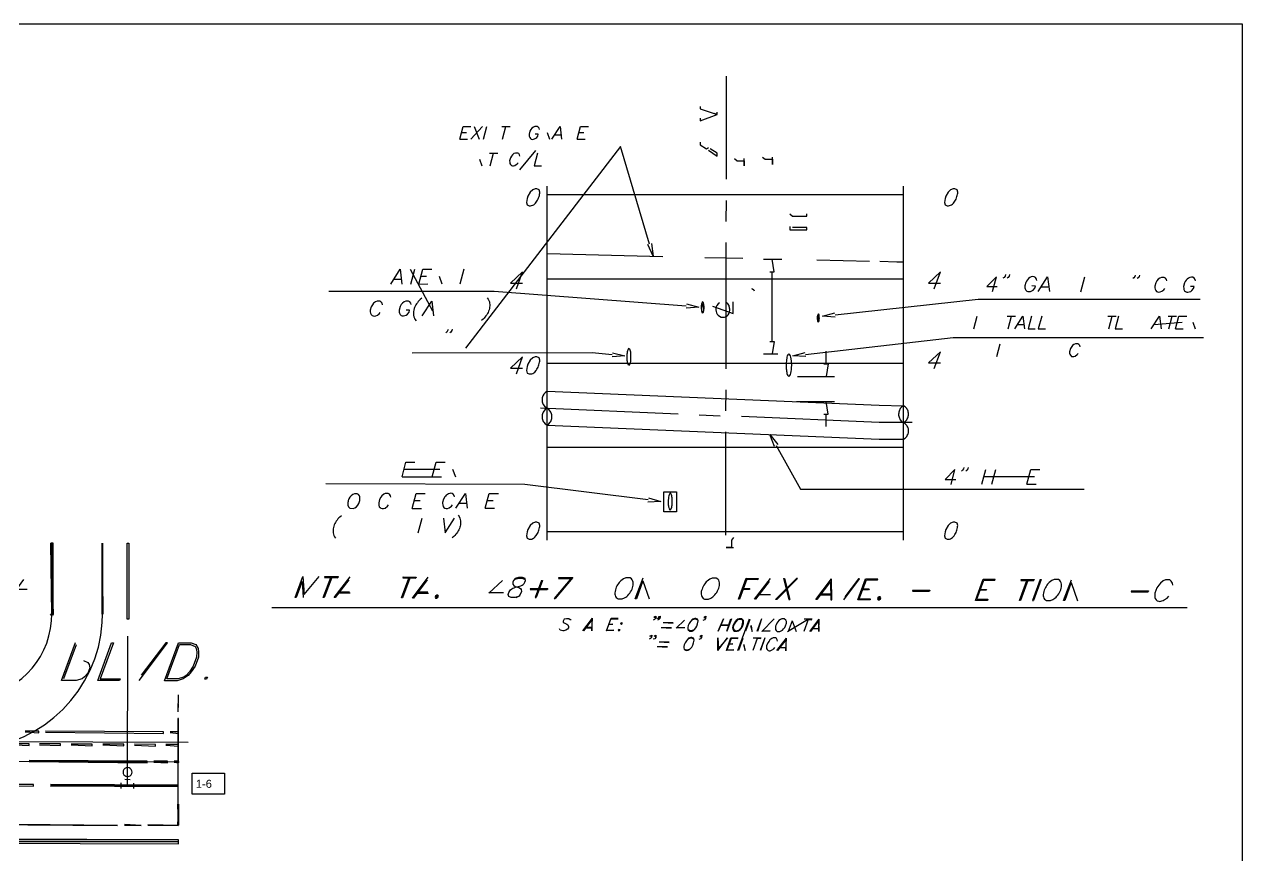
# Model space of a CAD drawing. Header units: feet. Extents: x 13 to 426, y 12 to 285.
# Drawn here: x 281.6 to 426.2, y 186.2 to 284.9 of the extents above; entities that cross this region are included whole.
import ezdxf

# ---------------------------------------------------------------- set-up
doc = ezdxf.new("R2010")
doc.units = ezdxf.units.FT
for name, color, linetype in [('AGUA', 1, 'CONTINUOUS'), ('AGUA_HIERRO', 5, 'CONTINUOUS'), ('EJE_VIA', 7, 'CONTINUOUS'), ('TEXTO', 7, 'CONTINUOUS')]:
    doc.layers.add(name, color=color, linetype=linetype)
doc.styles.add('CAD_TEXT', font='Arial')

msp = doc.modelspace()

# ---------------------------------------------------------------- linework, layer by layer
at = {"layer": 'AGUA'}
for p, q in [((51.04, 200.28), (301.08, 199.7)), ((51.15, 197.95), (300.03, 197.37))]:
    msp.add_line(p, q, dxfattribs=at)
at = {"layer": 'AGUA_HIERRO'}
for points in [[(136.58, 188.42), (136.58, 188.17), (299.95, 187.6), (299.95, 188.1), (136.58, 188.67), (136.58, 188.42)], [(136.58, 188.17), (299.95, 187.85), (299.95, 188.1)], [(299.95, 187.6), (299.95, 187.85), (136.58, 188.17)]]:
    msp.add_lwpolyline(points, dxfattribs=at)
at = {"layer": 'EJE_VIA'}
for p, q in [((426.22, 12.08), (426.22, 284.92)), ((364.95, 266.52), (364.97, 278.77)), ((333.53, 272.08), (334.1, 272.08)), ((334.62, 271.28), (336.02, 272.78)), ((335.02, 272.78), (335.62, 271.28)), ((336.12, 271.28), (336.52, 272.78)), ((338.3, 272.78), (339.3, 272.78)), ((338.4, 271.28), (338.8, 272.78)), ((343.68, 272.08), (343.97, 271.28)), ((347.47, 272.08), (348.03, 272.08)), ((333.32, 271.28), (334.25, 271.28)), ((344.6, 271.78), (345.32, 271.78)), ((347.25, 271.28), (348.18, 271.28)), ((335.65, 268.92), (335.93, 268.13)), ((336.83, 269.63), (337.83, 269.63)), ((336.93, 268.13), (337.33, 269.63)), ((340.45, 267.63), (342.35, 269.92)), ((343.67, 223.68), (343.67, 265.7)), ((343.67, 264.7), (385.98, 264.7)), ((385.98, 223.68), (385.98, 265.7)), ((364.93, 261.52), (364.95, 264.02)), ((364.92, 244.02), (364.93, 259.02)), ((343.67, 257.7), (357.4, 257.37)), ((369.37, 257.02), (371.55, 257.02)), ((375.67, 256.95), (381.92, 256.8)), ((325.52, 254.67), (326.35, 254.67)), ((327.42, 255.83), (330.1, 250.9)), ((327.53, 254.08), (328, 255.83)), ((328.7, 255.02), (329.37, 255.02)), ((330.87, 255.02), (331.2, 254.1)), ((333.37, 254.1), (333.83, 255.87)), ((340.03, 253.52), (340.77, 255.52)), ((343.67, 254.7), (385.98, 254.7)), ((370.37, 247.28), (370.37, 255.52)), ((389.63, 253.52), (390.37, 255.52)), ((396.53, 253.2), (397, 254.95)), ((407.03, 253.17), (407.5, 254.92)), ((328.45, 254.08), (329.53, 254.1)), ((402.35, 253.77), (403.18, 253.77)), ((394.32, 248.77), (394.72, 250.27)), ((398.28, 250.27), (399.28, 250.27)), ((398.38, 248.77), (398.78, 250.27)), ((410.22, 250.27), (411.22, 250.27)), ((410.32, 248.77), (410.72, 250.27)), ((417.37, 250.27), (418.37, 250.27)), ((417.47, 248.77), (417.87, 250.27)), ((399.52, 249.27), (400.23, 249.27)), ((415.73, 249.27), (419.03, 249.55)), ((418.25, 248.77), (419.17, 248.77)), ((420.32, 249.55), (420.6, 248.77)), ((369.37, 245.78), (371.05, 245.78)), ((376.78, 244.62), (376.78, 246.12)), ((389.63, 244.05), (390.37, 246.05)), ((397.03, 245.48), (397.43, 246.98)), ((340.03, 243.43), (340.77, 245.43)), ((343.67, 244.7), (385.98, 244.7)), ((373.4, 243.12), (377.78, 243.12)), ((364.9, 239.02), (364.92, 241.52)), ((373.28, 240.15), (377.78, 240.15)), ((342.9, 239.37), (359.23, 238.67)), ((361.73, 238.57), (364.23, 238.45)), ((376.78, 237.15), (376.78, 238.65)), ((364.88, 224.25), (364.9, 236.52)), ((343.67, 234.7), (385.98, 234.7)), ((326.7, 232.1), (330.95, 232.12)), ((332.45, 232.12), (332.8, 231.2)), ((391.62, 230.3), (392.08, 232.05)), ((395.28, 230.32), (395.75, 232.07)), ((396.45, 230.32), (396.92, 232.07)), ((326.47, 231.18), (331.13, 231.2)), ((395.53, 231.23), (401.53, 231.25)), ((400.62, 230.33), (401.7, 230.33)), ((327.68, 227.45), (328.77, 227.45)), ((327.93, 228.37), (328.6, 228.37)), ((333.25, 228.05), (334.08, 228.07)), ((336.35, 227.48), (337.43, 227.48)), ((336.6, 228.4), (337.27, 228.4)), ((328.4, 224.53), (328.87, 226.28)), ((343.67, 224.7), (385.98, 224.7)), ((284.78, 223.33), (285.07, 214.9)), ((284.78, 223.33), (284.92, 214.9)), ((290.88, 223.32), (290.97, 214.9)), ((290.88, 223.32), (290.92, 214.9)), ((313.78, 216.87), (314.7, 219.37)), ((314.6, 218.77), (314.73, 216.87)), ((317.12, 216.85), (318, 219.23)), ((318.43, 216.85), (320.3, 219.33)), ((326.4, 216.82), (327.28, 219.18)), ((327.72, 216.8), (329.58, 219.3)), ((336.75, 217.37), (338.38, 218.9)), ((354.13, 216.7), (355.07, 219.2)), ((355.05, 218.83), (355.8, 216.7)), ((366.4, 216.65), (367.32, 219.15)), ((367.32, 219.15), (368.75, 219.13)), ((368.3, 216.65), (370.18, 219.13)), ((375.57, 216.62), (377.43, 219.1)), ((378.9, 216.6), (380.77, 219.1)), ((380.57, 216.6), (381.48, 219.08)), ((380.73, 216.72), (381.57, 218.97)), ((381.48, 219.08), (382.92, 219.08)), ((394.5, 216.53), (395.42, 219.03)), ((394.67, 216.65), (395.5, 218.92)), ((395.42, 219.03), (396.85, 219.03)), ((399.73, 216.52), (400.62, 218.9)), ((404.97, 216.5), (405.9, 218.98)), ((405.88, 218.63), (406.63, 216.48)), ((318.88, 217.43), (320.32, 217.43)), ((319.05, 217.55), (320.23, 217.55)), ((328.17, 217.4), (329.6, 217.4)), ((328.33, 217.52), (329.52, 217.52)), ((340.02, 216.88), (340.47, 217.12)), ((368.77, 217.23), (370.2, 217.23)), ((376.03, 217.2), (377.45, 217.2)), ((376.18, 217.33), (377.38, 217.32)), ((311.02, 215.68), (419.62, 215.68)), ((347.93, 212.92), (349.05, 214.42)), ((350.72, 212.92), (351.27, 214.4)), ((351.27, 214.4), (352.13, 214.4)), ((356.52, 214.45), (357.05, 214.38)), ((359, 213.23), (359.98, 214.17)), ((366.3, 210.58), (367.7, 214.35)), ((369.15, 212.83), (370.63, 214.33)), ((372.22, 212.82), (374.6, 214.25)), ((372.77, 214.1), (373.22, 212.82)), ((374.87, 212.82), (375.98, 214.3)), ((348.2, 213.28), (349.07, 213.27)), ((348.3, 213.35), (349.02, 213.35)), ((364.33, 213.57), (365.2, 213.57)), ((364.37, 213.63), (365.22, 213.63)), ((375.13, 213.17), (376, 213.17)), ((286.07, 207.02), (287.72, 211.52)), ((286.35, 207.23), (287.85, 211.3)), ((293.9, 194.52), (293.92, 212.28)), ((295.28, 207), (298.63, 211.48)), ((298.28, 206.98), (299.93, 211.48)), ((298.57, 207.2), (300.07, 211.27)), ((363.95, 210.58), (365.07, 212.08)), ((364.95, 210.58), (365.5, 212.08)), ((365.05, 210.65), (365.55, 212.02)), ((365.5, 212.08), (366.35, 212.08)), ((370.95, 210.57), (372.07, 212.05)), ((371.22, 210.92), (372.08, 210.92)), ((293.57, 195.28), (294.22, 195.27)), ((293.13, 194.2), (293.13, 194.85)), ((293.13, 194.52), (294.65, 194.52)), ((294.65, 194.2), (294.65, 194.83))]:
    msp.add_line(p, q, dxfattribs=at)
for points in [[(426.22, 284.92), (12.6, 284.92), (12.6, 12.08)], [(361.85, 275.18), (361.85, 274.9), (363.52, 274.33), (363.85, 274.2), (363.85, 274.48)], [(361.85, 273.77), (361.85, 273.48), (363.85, 274.2), (363.52, 274.33)], [(333.32, 271.28), (333.73, 272.78), (334.65, 272.78)], [(342.77, 272.43), (342.73, 272.58), (342.63, 272.72), (342.52, 272.78), (342.23, 272.78), (342.07, 272.72), (341.88, 272.58), (341.77, 272.43), (341.65, 272.22), (341.55, 271.87), (341.57, 271.65), (341.62, 271.48), (341.7, 271.36), (341.8, 271.29), (341.92, 271.26), (342.06, 271.27), (342.19, 271.32), (342.33, 271.4), (342.45, 271.5), (342.57, 271.65), (342.62, 271.87), (342.27, 271.87)], [(344.25, 271.28), (345.23, 272.78), (345.4, 271.28)], [(347.25, 271.28), (347.65, 272.78), (348.58, 272.78)], [(355.85, 258.83), (352.38, 270.42), (334, 246.48)], [(361.85, 270.93), (361.85, 270.62), (362.58, 270.13), (362.82, 270.28)], [(340.45, 269.28), (340.42, 269.42), (340.32, 269.57), (340.2, 269.63), (339.92, 269.63), (339.75, 269.57), (339.57, 269.42), (339.45, 269.28), (339.33, 269.07), (339.23, 268.7), (339.24, 268.54), (339.27, 268.39), (339.33, 268.27), (339.46, 268.15), (339.57, 268.11), (339.71, 268.12), (339.87, 268.16), (340.13, 268.35), (340.25, 268.48)], [(342.55, 269.63), (342.15, 268.13), (343.02, 268.13)], [(362.83, 269.97), (363.85, 269.28), (363.85, 269.62), (363.03, 270.12)], [(365.9, 268.97), (366.22, 268.72), (367.08, 268.72), (367.08, 268.1), (367.08, 268.97)], [(369.23, 269.15), (369.55, 268.9), (370.42, 268.9), (370.42, 268.28), (370.42, 269.15)], [(342.28, 265.38), (341.97, 265.28), (341.67, 265), (341.4, 264.52), (341.3, 264.23), (341.22, 263.77), (341.3, 263.48), (341.57, 263.38), (341.71, 263.38), (341.84, 263.4), (341.97, 263.44), (342.09, 263.5), (342.2, 263.58), (342.3, 263.68), (342.39, 263.79), (342.47, 263.92), (342.55, 264.05), (342.61, 264.19), (342.67, 264.33), (342.72, 264.47), (342.76, 264.61), (342.79, 264.75), (342.81, 264.88), (342.82, 265), (342.73, 265.28), (342.48, 265.38), (342.28, 265.38)], [(391.88, 265.38), (391.57, 265.28), (391.27, 265), (391, 264.52), (390.9, 264.23), (390.82, 263.77), (390.9, 263.48), (391.15, 263.38), (391.3, 263.38), (391.43, 263.39), (391.56, 263.43), (391.68, 263.5), (391.79, 263.58), (391.89, 263.68), (391.99, 263.79), (392.07, 263.91), (392.15, 264.04), (392.21, 264.18), (392.27, 264.32), (392.32, 264.46), (392.36, 264.61), (392.38, 264.74), (392.41, 264.88), (392.42, 265), (392.33, 265.28), (392.07, 265.38), (391.88, 265.38)], [(372.5, 262.42), (372.8, 262.15), (374.5, 262.15), (374.5, 262.42)], [(372.5, 260.92), (372.5, 260.53), (374.5, 260.53), (374.5, 260.78), (372.8, 260.78)], [(356.08, 258.9), (356.28, 257.4), (355.62, 258.77)], [(362.4, 257.25), (364.88, 257.2), (366.92, 257.15)], [(370.12, 255.52), (370.62, 255.52), (370.37, 257.02)], [(383.17, 256.78), (385.2, 256.73), (385.98, 256.72)], [(325.12, 254.08), (326.25, 255.83), (326.45, 254.08)], [(328.45, 254.08), (328.92, 255.85), (330, 255.85)], [(340.77, 255.52), (339.33, 254.18), (340.75, 254.18)], [(390.37, 255.52), (388.92, 254.18), (390.35, 254.18)], [(397, 254.95), (395.85, 253.8), (397.1, 253.78)], [(398.07, 255.2), (398.02, 255.03), (397.9, 254.87), (397.78, 254.78)], [(398.57, 255.2), (398.52, 255.03), (398.4, 254.87), (398.28, 254.78)], [(401.8, 254.52), (401.77, 254.68), (401.65, 254.85), (401.47, 254.94), (401.29, 254.97), (401.12, 254.93), (400.96, 254.85), (400.81, 254.74), (400.68, 254.6), (400.57, 254.44), (400.48, 254.28), (400.37, 253.87), (400.38, 253.62), (400.41, 253.51), (400.49, 253.35), (400.6, 253.24), (400.74, 253.19), (400.89, 253.18), (401.05, 253.21), (401.21, 253.28), (401.36, 253.37), (401.55, 253.6), (401.62, 253.85), (401.2, 253.87)], [(401.95, 253.18), (403.08, 254.93), (403.28, 253.18)], [(413.48, 255.15), (413.43, 254.98), (413.32, 254.82), (413.2, 254.73)], [(413.98, 255.15), (413.93, 254.98), (413.82, 254.82), (413.7, 254.73)], [(417.22, 254.47), (417.18, 254.63), (417.07, 254.8), (416.92, 254.88), (416.58, 254.88), (416.4, 254.8), (416.18, 254.65), (416.05, 254.48), (415.9, 254.23), (415.78, 253.82), (415.79, 253.63), (415.82, 253.46), (415.9, 253.32), (416, 253.21), (416.13, 253.14), (416.28, 253.11), (416.45, 253.14), (416.63, 253.22), (416.85, 253.38), (416.97, 253.55)], [(420.63, 254.47), (420.6, 254.63), (420.48, 254.8), (420.31, 254.89), (420.13, 254.91), (419.96, 254.87), (419.79, 254.79), (419.64, 254.67), (419.51, 254.53), (419.4, 254.37), (419.32, 254.22), (419.2, 253.8), (419.22, 253.55), (419.24, 253.45), (419.32, 253.28), (419.44, 253.18), (419.58, 253.12), (419.73, 253.11), (419.89, 253.14), (420.05, 253.21), (420.2, 253.32), (420.38, 253.55), (420.45, 253.8), (420.03, 253.8)], [(360.2, 251.47), (337.4, 253.2), (317.77, 253.2)], [(367.92, 253.55), (368.05, 253.5), (368.2, 253.38), (368.27, 253.28)], [(324.13, 251.63), (324.1, 251.8), (323.97, 251.97), (323.83, 252.05), (323.5, 252.05), (323.3, 251.97), (323.1, 251.8), (322.97, 251.63), (322.82, 251.38), (322.7, 250.97), (322.7, 250.78), (322.74, 250.61), (322.81, 250.47), (322.91, 250.36), (323.04, 250.29), (323.19, 250.27), (323.36, 250.3), (323.55, 250.38), (323.77, 250.55), (323.88, 250.72)], [(327.55, 251.65), (327.52, 251.82), (327.38, 251.98), (327.25, 252.07), (326.92, 252.07), (326.72, 251.98), (326.52, 251.82), (326.38, 251.65), (326.23, 251.4), (326.12, 250.98), (326.13, 250.73), (326.16, 250.63), (326.24, 250.47), (326.35, 250.36), (326.49, 250.3), (326.65, 250.29), (326.81, 250.33), (326.97, 250.4), (327.12, 250.5), (327.3, 250.73), (327.37, 250.98), (326.95, 250.98)], [(328.83, 252.4), (328.62, 252.23), (328.5, 252.12), (328.39, 252), (328.29, 251.87), (328.19, 251.74), (328.11, 251.6), (328.03, 251.46), (327.96, 251.31), (327.91, 251.16), (327.87, 251), (327.84, 250.84), (327.82, 250.69), (327.82, 250.53), (327.84, 250.37), (327.87, 250.21), (327.93, 250.05), (328, 249.9), (328.13, 249.73)], [(328.87, 250.32), (330, 252.07), (330.2, 250.32)], [(336.58, 252.43), (336.7, 252.27), (336.77, 252.11), (336.83, 251.96), (336.86, 251.8), (336.88, 251.64), (336.88, 251.48), (336.86, 251.32), (336.83, 251.17), (336.79, 251.01), (336.74, 250.86), (336.67, 250.71), (336.59, 250.57), (336.51, 250.43), (336.41, 250.29), (336.31, 250.17), (336.2, 250.05), (336.08, 249.93), (335.88, 249.75)], [(360.22, 251.72), (361.68, 251.35), (360.17, 251.22)], [(362.13, 250.63), (362.23, 250.75), (362.27, 250.93), (362.28, 251.05), (362.3, 251.18), (362.3, 251.3), (362.3, 251.44), (362.29, 251.55), (362.27, 251.66), (362.25, 251.77), (362.23, 251.87), (362.1, 251.97), (362.03, 251.82), (362, 251.69), (361.98, 251.53), (361.97, 251.35), (361.98, 251.16), (361.99, 250.97), (362.03, 250.81), (362.07, 250.69), (362.19, 250.69), (362.24, 250.85), (362.26, 250.97), (362.26, 251.1), (362.26, 251.23), (362.25, 251.35), (362.23, 251.46), (362.18, 251.6), (362.08, 251.6), (362.02, 251.33), (362.02, 251.13), (362.02, 251.01), (362.02, 250.9), (362.05, 250.8), (362.08, 250.68)], [(363.32, 251.45), (365.77, 250.57), (365.77, 251.97)], [(364.12, 251.87), (363.97, 251.75), (363.82, 251.52), (363.75, 251.36), (363.72, 251.19), (363.71, 251.01), (363.74, 250.83), (363.79, 250.66), (363.87, 250.51), (363.98, 250.37), (364.12, 250.27), (364.35, 250.15), (364.73, 250.15), (364.84, 250.19), (365.03, 250.3), (365.17, 250.44), (365.27, 250.61), (365.33, 250.79), (365.35, 250.99), (365.35, 251.09), (365.34, 251.2), (365.33, 251.31), (365.3, 251.41), (365.27, 251.52), (365.12, 251.75), (364.97, 251.87)], [(377.87, 250.42), (394.85, 252.27), (421.17, 252.27)], [(375.87, 249.57), (375.93, 249.69), (375.94, 249.84), (375.95, 249.94), (375.94, 250.05), (375.91, 250.17), (375.81, 250.15), (375.79, 250.02), (375.78, 249.88), (375.79, 249.73), (375.82, 249.62), (375.93, 249.63), (375.96, 249.74), (375.98, 249.88), (375.99, 250.03), (375.98, 250.18), (375.97, 250.32), (375.95, 250.44), (375.88, 250.55), (375.79, 250.44), (375.76, 250.32), (375.74, 250.2), (375.73, 250.08), (375.74, 249.96), (375.75, 249.84), (375.78, 249.72), (375.82, 249.6)], [(377.88, 250.17), (376.37, 250.25), (377.83, 250.67)], [(399.17, 248.77), (400.15, 250.27), (400.32, 248.77)], [(401.15, 250.27), (400.75, 248.77), (401.6, 248.77)], [(402.37, 250.27), (401.97, 248.77), (402.82, 248.77)], [(411.5, 250.27), (411.1, 248.77), (411.97, 248.77)], [(415.38, 248.77), (416.37, 250.27), (416.53, 248.77)], [(418.25, 248.77), (418.65, 250.27), (419.58, 250.27)], [(331.93, 248.7), (331.88, 248.53), (331.77, 248.37), (331.65, 248.28)], [(332.43, 248.72), (332.38, 248.55), (332.27, 248.38), (332.15, 248.3)], [(370.12, 247.28), (370.62, 247.28), (370.37, 245.78)], [(374.35, 245.72), (391.88, 247.75), (421.58, 247.72)], [(351.42, 245.68), (349.02, 245.9), (327.68, 245.88)], [(351.45, 245.93), (352.92, 245.55), (351.4, 245.43)], [(353.38, 244.43), (353.53, 244.6), (353.57, 244.72), (353.6, 244.87), (353.63, 245.23), (353.63, 245.62), (353.62, 245.73), (353.61, 245.89), (353.6, 246), (353.58, 246.1), (353.54, 246.25), (353.48, 246.35), (353.33, 246.42), (353.25, 246.25), (353.22, 246.14), (353.19, 246.02), (353.17, 245.89), (353.15, 245.75), (353.14, 245.61), (353.14, 245.46), (353.14, 245.32), (353.15, 245.18), (353.16, 245.04), (353.18, 244.91), (353.2, 244.78), (353.23, 244.67), (353.3, 244.5)], [(372.38, 243.12), (372.5, 243.22), (372.57, 243.33), (372.62, 243.5), (372.65, 243.7), (372.68, 243.93), (372.7, 244.18), (372.72, 244.45), (372.7, 244.72), (372.68, 244.97), (372.62, 245.4), (372.57, 245.57), (372.5, 245.68), (372.38, 245.78), (372.25, 245.68), (372.18, 245.57), (372.13, 245.4), (372.07, 244.97), (372.05, 244.72), (372.03, 244.45), (372.04, 244.31), (372.05, 244.17), (372.06, 244.03), (372.07, 243.89), (372.09, 243.75), (372.11, 243.61), (372.14, 243.47), (372.18, 243.33), (372.25, 243.22), (372.38, 243.12)], [(374.38, 245.47), (372.85, 245.55), (374.32, 245.97)], [(390.37, 246.05), (388.92, 244.72), (390.35, 244.72)], [(406.92, 246.62), (406.88, 246.77), (406.77, 246.92), (406.65, 246.98), (406.37, 246.98), (406.2, 246.92), (406.02, 246.77), (405.78, 246.42), (405.68, 246.05), (405.69, 245.88), (405.72, 245.74), (405.78, 245.62), (405.91, 245.5), (406.03, 245.47), (406.17, 245.47), (406.33, 245.51), (406.58, 245.7), (406.7, 245.83)], [(340.77, 245.43), (339.33, 244.1), (340.75, 244.1)], [(342.28, 245.43), (341.97, 245.33), (341.67, 245.05), (341.4, 244.57), (341.3, 244.28), (341.22, 243.8), (341.3, 243.52), (341.57, 243.43), (341.71, 243.42), (341.85, 243.44), (341.98, 243.48), (342.1, 243.54), (342.21, 243.63), (342.4, 243.83), (342.48, 243.96), (342.55, 244.09), (342.61, 244.23), (342.67, 244.37), (342.71, 244.51), (342.75, 244.65), (342.78, 244.79), (342.8, 244.93), (342.82, 245.05), (342.73, 245.33), (342.48, 245.43), (342.28, 245.43)], [(376.53, 244.62), (377.03, 244.62), (376.78, 243.12)], [(343.67, 241.35), (343.45, 241.18), (343.29, 241.01), (343.17, 240.8), (343.13, 240.69), (343.1, 240.58), (343.08, 240.46), (343.08, 240.34), (343.08, 240.22), (343.1, 240.11), (343.13, 239.99), (343.17, 239.88), (343.22, 239.78), (343.36, 239.58), (343.67, 239.33), (343.45, 239.18), (343.29, 238.99), (343.22, 238.89), (343.17, 238.79), (343.13, 238.68), (343.1, 238.56), (343.08, 238.45), (343.08, 238.33), (343.08, 238.22), (343.1, 238.1), (343.13, 237.99), (343.17, 237.88), (343.22, 237.77), (343.29, 237.67), (343.45, 237.48), (343.67, 237.33), (343.88, 237.48), (344.05, 237.67), (344.11, 237.77), (344.16, 237.88), (344.2, 237.99), (344.23, 238.1), (344.25, 238.22), (344.26, 238.33), (344.25, 238.45), (344.23, 238.56), (344.2, 238.68), (344.16, 238.79), (344.11, 238.89), (344.05, 238.99), (343.88, 239.18), (343.67, 239.33)], [(343.67, 241.35), (383.07, 239.7), (385.98, 239.62)], [(376.53, 238.65), (377.03, 238.65), (376.78, 240.15)], [(385.98, 239.63), (385.75, 239.48), (385.59, 239.3), (385.53, 239.2), (385.48, 239.09), (385.44, 238.98), (385.41, 238.87), (385.4, 238.75), (385.39, 238.63), (385.39, 238.51), (385.41, 238.4), (385.44, 238.28), (385.48, 238.17), (385.53, 238.07), (385.59, 237.97), (385.75, 237.78), (385.98, 237.62)], [(385.98, 237.65), (386.18, 237.78), (386.35, 237.98), (386.42, 238.08), (386.47, 238.19), (386.51, 238.3), (386.54, 238.41), (386.56, 238.53), (386.56, 238.64), (386.56, 238.76), (386.54, 238.87), (386.51, 238.98), (386.47, 239.09), (386.42, 239.2), (386.35, 239.31), (386.18, 239.5), (385.98, 239.63)], [(343.67, 237.33), (383.07, 235.67), (385.98, 235.67)], [(387, 237.65), (383.07, 237.65), (366.73, 238.35)], [(385.98, 235.67), (386.18, 235.8), (386.35, 236), (386.42, 236.1), (386.47, 236.21), (386.52, 236.32), (386.55, 236.43), (386.57, 236.54), (386.57, 236.65), (386.57, 236.76), (386.55, 236.88), (386.52, 236.99), (386.48, 237.09), (386.42, 237.2), (386.36, 237.3), (386.18, 237.5), (385.98, 237.65)], [(370.65, 234.78), (370.13, 236.22), (371.08, 235.03)], [(370.87, 234.9), (373.77, 229.73), (407.4, 229.73)], [(326.47, 231.18), (326.92, 232.93), (328, 232.93)], [(330.05, 231.2), (330.5, 232.95), (331.58, 232.95)], [(392.08, 232.05), (390.93, 230.88), (392.18, 230.88)], [(393.15, 232.3), (393.1, 232.13), (392.98, 231.97), (392.87, 231.88)], [(393.65, 232.32), (393.6, 232.15), (393.48, 231.98), (393.37, 231.88)], [(400.62, 230.33), (401.08, 232.08), (402.17, 232.08)], [(355.68, 228.45), (341.05, 230.3), (317.42, 230.35)], [(320.82, 229.18), (320.63, 229.1), (320.42, 228.93), (320.29, 228.78), (320.17, 228.59), (320.13, 228.48), (320.09, 228.37), (320.06, 228.26), (320.04, 228.14), (320.03, 228.03), (320.03, 227.92), (320.05, 227.82), (320.12, 227.63), (320.26, 227.48), (320.68, 227.43), (320.88, 227.52), (321.05, 227.65), (321.21, 227.83), (321.33, 228.03), (321.38, 228.14), (321.42, 228.25), (321.45, 228.37), (321.47, 228.48), (321.47, 228.6), (321.47, 228.71), (321.45, 228.82), (321.41, 228.92), (321.3, 229.1), (321.15, 229.18), (320.82, 229.18)], [(325.12, 228.78), (325.08, 228.95), (324.97, 229.12), (324.82, 229.2), (324.48, 229.2), (324.3, 229.12), (324.08, 228.95), (323.95, 228.77), (323.8, 228.52), (323.7, 228.1), (323.7, 227.99), (323.72, 227.81), (323.77, 227.65), (323.86, 227.54), (323.97, 227.46), (324.11, 227.43), (324.27, 227.44), (324.45, 227.49), (324.75, 227.7), (324.88, 227.87)], [(327.68, 227.45), (328.15, 229.2), (329.23, 229.22)], [(332.7, 228.8), (332.67, 228.97), (332.55, 229.13), (332.42, 229.21), (332.27, 229.24), (332.13, 229.23), (331.98, 229.19), (331.85, 229.11), (331.72, 229.02), (331.62, 228.91), (331.53, 228.8), (331.38, 228.55), (331.28, 228.13), (331.28, 228.03), (331.3, 227.85), (331.35, 227.69), (331.44, 227.57), (331.55, 227.49), (331.69, 227.45), (331.85, 227.45), (332.04, 227.5), (332.33, 227.72), (332.47, 227.88)], [(332.85, 227.47), (333.98, 229.22), (334.18, 227.48)], [(336.35, 227.48), (336.82, 229.23), (337.9, 229.23)], [(355.72, 228.7), (357.18, 228.27), (355.65, 228.2)], [(357.53, 227.03), (357.53, 229.43), (359.05, 229.43), (359.05, 227.03), (357.53, 227.03)], [(358.3, 227.23), (358.42, 227.38), (358.48, 227.59), (358.5, 227.71), (358.52, 227.84), (358.53, 227.98), (358.54, 228.12), (358.54, 228.26), (358.54, 228.41), (358.53, 228.55), (358.51, 228.69), (358.49, 228.81), (358.47, 228.93), (358.43, 229.04), (358.35, 229.22), (358.25, 229.22), (358.15, 229.07), (358.12, 228.93), (358.08, 228.78), (358.07, 228.62), (358.05, 228.43), (358.05, 228.23), (358.05, 228.08), (358.05, 227.98), (358.06, 227.87), (358.07, 227.76), (358.09, 227.65), (358.11, 227.54), (358.15, 227.4), (358.25, 227.25)], [(319.28, 226.58), (319.08, 226.42), (318.97, 226.31), (318.86, 226.19), (318.75, 226.06), (318.66, 225.93), (318.57, 225.79), (318.49, 225.64), (318.43, 225.49), (318.37, 225.34), (318.33, 225.19), (318.3, 225.03), (318.29, 224.87), (318.29, 224.71), (318.31, 224.55), (318.34, 224.39), (318.39, 224.24), (318.47, 224.08), (318.58, 223.92)], [(331.37, 226.28), (331.57, 224.53), (332.7, 226.28)], [(333.12, 226.63), (333.25, 226.47), (333.32, 226.3), (333.37, 226.14), (333.4, 225.98), (333.42, 225.82), (333.42, 225.66), (333.41, 225.5), (333.38, 225.35), (333.34, 225.2), (333.29, 225.06), (333.22, 224.91), (333.14, 224.77), (333.06, 224.63), (332.96, 224.5), (332.86, 224.37), (332.75, 224.24), (332.63, 224.12), (332.42, 223.95)], [(342.28, 225.8), (341.97, 225.7), (341.67, 225.42), (341.4, 224.95), (341.3, 224.67), (341.22, 224.18), (341.3, 223.9), (341.57, 223.8), (341.71, 223.79), (341.85, 223.81), (341.97, 223.86), (342.09, 223.92), (342.2, 224), (342.39, 224.21), (342.47, 224.33), (342.54, 224.46), (342.61, 224.6), (342.66, 224.74), (342.71, 224.88), (342.75, 225.03), (342.78, 225.16), (342.8, 225.29), (342.82, 225.42), (342.73, 225.7), (342.48, 225.8), (342.28, 225.8)], [(391.88, 225.8), (391.57, 225.7), (391.27, 225.42), (391, 224.95), (390.9, 224.67), (390.82, 224.18), (390.9, 223.9), (391.15, 223.8), (391.3, 223.79), (391.44, 223.81), (391.56, 223.85), (391.68, 223.91), (391.79, 224), (391.89, 224.09), (391.98, 224.2), (392.07, 224.33), (392.14, 224.46), (392.21, 224.59), (392.26, 224.74), (392.31, 224.88), (392.35, 225.02), (392.38, 225.16), (392.4, 225.29), (392.42, 225.42), (392.33, 225.7), (392.07, 225.8), (391.88, 225.8)], [(284.77, 214.9), (284.92, 214.9), (284.78, 223.33)], [(285.07, 214.9), (284.93, 223.33), (284.78, 223.33)], [(284.78, 223.33), (284.92, 214.9), (285.07, 214.9)], [(285.07, 214.9), (285.08, 223.33), (284.93, 223.33)], [(290.87, 214.9), (290.88, 223.32)], [(290.88, 223.32), (290.92, 214.9)], [(290.97, 214.9), (290.93, 223.32)], [(290.97, 214.9), (290.98, 223.32)], [(293.83, 214.28), (293.83, 223.32), (294.03, 223.32), (294.03, 214.28), (293.83, 214.28)], [(365.8, 224), (365.55, 223.68), (365.55, 222.82), (364.93, 222.82), (365.8, 222.82)], [(281.55, 219.02), (280.72, 217.85), (281.97, 217.85)], [(314.6, 218.77), (313.9, 216.87), (313.78, 216.87)], [(314.7, 219.37), (314.87, 217.22), (316.62, 219.35)], [(318.12, 219.23), (317.23, 216.85), (317.12, 216.85)], [(317.32, 219.35), (317.28, 219.23), (318.83, 219.22)], [(317.32, 219.35), (318.87, 219.35), (318.83, 219.22)], [(320.17, 218.98), (318.55, 216.85), (318.43, 216.85)], [(327.4, 219.18), (326.52, 216.82), (326.4, 216.82)], [(326.62, 219.32), (326.57, 219.2), (328.12, 219.18)], [(326.62, 219.32), (328.15, 219.3), (328.12, 219.18)], [(329.45, 218.95), (327.83, 216.8), (327.72, 216.8)], [(340.3, 219.25), (339.9, 219.13), (339.7, 218.9), (339.6, 218.67), (339.63, 218.43), (339.72, 218.3), (339.9, 218.18), (340.33, 218.07), (340.53, 217.95), (340.6, 217.83), (340.63, 217.58), (340.5, 217.23), (340.3, 217), (339.9, 216.88), (339.42, 216.88), (339.12, 217), (339.08, 217.23), (339.15, 217.46), (339.24, 217.64), (339.35, 217.78), (339.48, 217.89), (339.62, 217.97), (339.78, 218.03), (339.94, 218.08), (340.1, 218.12), (340.26, 218.16), (340.42, 218.2), (340.58, 218.26), (340.72, 218.33), (340.85, 218.42), (340.96, 218.54), (341.05, 218.7), (341.12, 218.9), (341.08, 219.13), (340.78, 219.25), (340.3, 219.25)], [(341.05, 219.02), (340.73, 219.13), (340.25, 219.13), (339.85, 219.02)], [(343.03, 218.88), (342.28, 216.87), (342.4, 216.87)], [(343.03, 218.88), (343.15, 218.88), (342.4, 216.87)], [(346.62, 219.23), (344.5, 216.73), (344.62, 216.73)], [(345.07, 219.23), (346.73, 219.23), (344.62, 216.73)], [(345.07, 219.23), (345.02, 219.12), (346.57, 219.12)], [(353.03, 219.2), (352.75, 219.08), (352.43, 218.85), (352.24, 218.65), (352.14, 218.53), (352.05, 218.39), (351.97, 218.24), (351.89, 218.08), (351.83, 217.92), (351.78, 217.76), (351.74, 217.59), (351.72, 217.43), (351.73, 217.28), (351.75, 217.13), (351.8, 217), (351.88, 216.88), (351.98, 216.78), (352.12, 216.7), (352.6, 216.7), (352.88, 216.82), (353.01, 216.9), (353.13, 217), (353.25, 217.12), (353.37, 217.25), (353.48, 217.39), (353.58, 217.54), (353.68, 217.7), (353.76, 217.86), (353.82, 218.02), (353.87, 218.19), (353.9, 218.35), (353.91, 218.51), (353.89, 218.67), (353.86, 218.82), (353.79, 218.96), (353.7, 219.08), (353.52, 219.2), (353.03, 219.2)], [(355.05, 218.83), (354.27, 216.7), (354.13, 216.7)], [(363.28, 219.17), (363, 219.05), (362.67, 218.82), (362.57, 218.72), (362.47, 218.6), (362.38, 218.47), (362.29, 218.33), (362.21, 218.18), (362.13, 218.03), (362.07, 217.87), (362.02, 217.71), (361.98, 217.56), (361.97, 217.4), (361.97, 217.25), (361.99, 217.11), (362.04, 216.98), (362.11, 216.86), (362.22, 216.76), (362.35, 216.67), (362.83, 216.67), (363.12, 216.78), (363.24, 216.86), (363.36, 216.95), (363.48, 217.06), (363.6, 217.19), (363.71, 217.33), (363.81, 217.48), (363.91, 217.64), (363.99, 217.8), (364.05, 217.97), (364.1, 218.14), (364.13, 218.3), (364.15, 218.47), (364.13, 218.62), (364.1, 218.77), (364.04, 218.91), (363.95, 219.03), (363.75, 219.17), (363.28, 219.17)], [(367.4, 219.03), (366.52, 216.65), (366.4, 216.65)], [(367.4, 219.03), (368.7, 219.02), (368.75, 219.13)], [(370.05, 218.78), (368.43, 216.65), (368.3, 216.65)], [(373.4, 219.12), (373.27, 219.12), (370.8, 216.63)], [(373.4, 219.12), (370.93, 216.63), (370.8, 216.63)], [(371.73, 219.13), (372.35, 216.63), (372.47, 216.63)], [(371.73, 219.13), (371.85, 219.13), (372.47, 216.63)], [(377.32, 218.75), (375.68, 216.62), (375.57, 216.62)], [(377.32, 218.75), (377.35, 216.6), (377.47, 216.6), (377.43, 219.1)], [(380.77, 219.1), (380.65, 219.1), (379.03, 216.95)], [(381.57, 218.97), (382.87, 218.97), (382.92, 219.08)], [(395.5, 218.92), (396.8, 218.92), (396.85, 219.03)], [(400.73, 218.9), (399.85, 216.52), (399.73, 216.52)], [(399.93, 219.02), (399.9, 218.9), (401.45, 218.88)], [(399.93, 219.02), (401.48, 219.02), (401.45, 218.88)], [(402.2, 219), (401.28, 216.52), (401.4, 216.52)], [(402.2, 219), (402.32, 219), (401.4, 216.52)], [(403.87, 219), (403.58, 218.88), (403.27, 218.65), (403.08, 218.46), (402.98, 218.33), (402.89, 218.19), (402.81, 218.05), (402.73, 217.89), (402.67, 217.73), (402.61, 217.56), (402.58, 217.4), (402.56, 217.23), (402.56, 217.08), (402.58, 216.93), (402.63, 216.8), (402.71, 216.68), (402.81, 216.58), (402.95, 216.5), (403.43, 216.5), (403.7, 216.62), (403.82, 216.69), (403.95, 216.79), (404.07, 216.9), (404.18, 217.02), (404.3, 217.16), (404.4, 217.31), (404.49, 217.47), (404.57, 217.63), (404.64, 217.79), (404.69, 217.96), (404.72, 218.13), (404.73, 218.29), (404.72, 218.45), (404.69, 218.61), (404.62, 218.75), (404.53, 218.88), (404.35, 219), (403.87, 219)], [(405.88, 218.63), (405.1, 216.5), (404.97, 216.5)], [(417.93, 218.35), (417.9, 218.58), (417.75, 218.82), (417.57, 218.95), (417.08, 218.95), (416.8, 218.83), (416.48, 218.58), (416.27, 218.35), (416.02, 218), (415.8, 217.4), (415.78, 217.25), (415.78, 217.11), (415.78, 216.98), (415.81, 216.87), (415.84, 216.76), (415.94, 216.59), (416.09, 216.48), (416.28, 216.42), (416.39, 216.41), (416.51, 216.43), (416.64, 216.46), (416.77, 216.5), (416.92, 216.57), (417.25, 216.8), (417.45, 217.03)], [(330.58, 217.15), (330.42, 217.03), (330.38, 216.92), (330.45, 216.8), (330.57, 216.8), (330.73, 216.92), (330.78, 217.03), (330.7, 217.15), (330.58, 217.15)], [(330.53, 217.03), (330.65, 217.03), (330.62, 216.92), (330.5, 216.92), (330.53, 217.03)], [(336.78, 217.48), (338.45, 217.48), (338.42, 217.37)], [(341.72, 217.93), (341.68, 217.82), (343.7, 217.82)], [(341.72, 217.93), (343.75, 217.93), (343.7, 217.82)], [(367, 217.95), (367.72, 217.95), (367.67, 217.83), (366.97, 217.83)], [(381.17, 217.9), (381.88, 217.9), (381.83, 217.78), (381.13, 217.78)], [(383.08, 216.93), (382.92, 216.82), (382.87, 216.7), (382.95, 216.58), (383.07, 216.58), (383.23, 216.7), (383.28, 216.82), (383.2, 216.93), (383.08, 216.93)], [(387.08, 217.75), (387.03, 217.63), (389.05, 217.63)], [(387.08, 217.75), (389.1, 217.75), (389.05, 217.63)], [(395.1, 217.85), (395.82, 217.83), (395.77, 217.72), (395.05, 217.73)], [(413.03, 217.65), (412.98, 217.53), (415.02, 217.53)], [(413.03, 217.65), (415.05, 217.65), (415.02, 217.53)], [(380.73, 216.72), (382.03, 216.7), (382, 216.58), (380.57, 216.6)], [(383.03, 216.82), (383.15, 216.82), (383.12, 216.7), (383, 216.7), (383.03, 216.82)], [(394.67, 216.65), (395.97, 216.65), (395.93, 216.53), (394.5, 216.53)], [(274.87, 198.92), (275.87, 198.95), (277.35, 199.1), (278.8, 199.39), (280.19, 199.81), (281.53, 200.34), (282.81, 201), (284.02, 201.76), (285.15, 202.62), (286.2, 203.58), (287.17, 204.63), (288.03, 205.76), (288.8, 206.96), (289.46, 208.24), (290, 209.57), (290.43, 210.97), (290.72, 212.41), (290.88, 213.9), (290.92, 214.9)], [(274.88, 204.92), (275.72, 204.95), (276.62, 205.06), (277.49, 205.26), (278.34, 205.52), (279.15, 205.86), (279.92, 206.26), (280.65, 206.73), (281.34, 207.25), (281.97, 207.84), (282.56, 208.47), (283.08, 209.15), (283.55, 209.88), (283.96, 210.65), (284.3, 211.46), (284.57, 212.31), (284.76, 213.18), (284.88, 214.08), (284.92, 214.9)], [(285.07, 214.9), (284.98, 214.77), (284.83, 214.77), (284.77, 214.9)], [(346.55, 214.22), (346.4, 214.22), (346.25, 214.35), (345.97, 214.35), (345.72, 214.28), (345.57, 214.07), (345.58, 213.93), (345.7, 213.87), (345.88, 213.79), (346.03, 213.71), (346.13, 213.62), (346.23, 213.44), (346.21, 213.25), (346.1, 213.09), (345.9, 212.98), (345.79, 212.94), (345.66, 212.92), (345.53, 212.92), (345.39, 212.95), (345.25, 213), (345.15, 213.15)], [(348.98, 214.2), (348, 212.92)], [(348.98, 214.2), (349, 212.92), (349.05, 214.42)], [(351.32, 214.33), (352.1, 214.33)], [(356.62, 214.53), (356.43, 214.47), (356.42, 214.6), (356.58, 214.67), (356.55, 214.38), (356.43, 214.25), (356.27, 214.17)], [(357.12, 214.53), (356.93, 214.45), (356.92, 214.6), (357.08, 214.67), (357.05, 214.38), (356.93, 214.25), (356.77, 214.17)], [(361.2, 214.37), (360.95, 214.3), (360.71, 214.02), (360.54, 213.76), (360.44, 213.53), (360.39, 213.32), (360.4, 213.16), (360.44, 213.02), (360.63, 212.87), (360.76, 212.85), (360.9, 212.88), (361.04, 212.95), (361.19, 213.07), (361.32, 213.25), (361.44, 213.47), (361.54, 213.75), (361.6, 214.08), (361.53, 214.3), (361.33, 214.37), (361.2, 214.37)], [(361.5, 214.22), (361.32, 214.3), (361.17, 214.3), (360.93, 214.23)], [(362.53, 214.5), (362.37, 214.43), (362.35, 214.58), (362.52, 214.65), (362.48, 214.37), (362.37, 214.22), (362.18, 214.15)], [(364, 212.85), (364.63, 214.35), (364, 212.85)], [(365.55, 214.35), (365, 212.85), (365.48, 214.35)], [(366.48, 214.35), (366.32, 214.28), (366.12, 214.13), (366.01, 214.01), (365.9, 213.85), (365.8, 213.67), (365.73, 213.48), (365.7, 213.29), (365.71, 213.11), (365.79, 212.96), (365.93, 212.85), (366.22, 212.85), (366.38, 212.92), (366.58, 213.07), (366.7, 213.2), (366.85, 213.42), (366.98, 213.77), (367, 213.98), (366.98, 214.13), (366.88, 214.27), (366.77, 214.35), (366.48, 214.35)], [(366.53, 214.27), (366.28, 214.2), (366.05, 213.95), (365.89, 213.72), (365.8, 213.52), (365.76, 213.34), (365.77, 213.19), (365.82, 213.07), (366.01, 212.93), (366.14, 212.91), (366.28, 212.93), (366.42, 212.99), (366.56, 213.1), (366.69, 213.25), (366.79, 213.44), (366.87, 213.69), (366.92, 213.98), (366.87, 214.2), (366.67, 214.27), (366.53, 214.27)], [(367.75, 214.27), (367.22, 212.85)], [(369.13, 214.33), (368.57, 212.83)], [(369.13, 214.33), (368.65, 212.83)], [(371.55, 214.33), (371.38, 214.25), (371.18, 214.12), (371.07, 213.99), (370.96, 213.83), (370.87, 213.64), (370.8, 213.45), (370.77, 213.26), (370.79, 213.08), (370.86, 212.94), (371, 212.83), (371.28, 212.83), (371.45, 212.9), (371.6, 212.99), (371.75, 213.13), (371.88, 213.31), (371.98, 213.5), (372.02, 213.61), (372.05, 213.71), (372.07, 213.81), (372.07, 214.01), (372.01, 214.18), (371.83, 214.32), (371.55, 214.33)], [(372.77, 214.1), (372.28, 212.82)], [(374.67, 214.25), (374.15, 212.82)], [(374.2, 214.32), (375.13, 214.32)], [(374.2, 214.32), (375.1, 214.23)], [(375.9, 214.1), (374.93, 212.82)], [(375.9, 214.1), (375.93, 212.82), (375.98, 214.3)], [(350.82, 212.98), (351.6, 212.98), (350.72, 212.92)], [(351.08, 213.7), (351.5, 213.7), (351.05, 213.62)], [(352.23, 213.12), (352.1, 212.98), (352.22, 212.9), (352.32, 212.98), (352.3, 213.12)], [(352.52, 213.9), (352.38, 213.77), (352.5, 213.68), (352.6, 213.77), (352.58, 213.9)], [(357.23, 213.32), (358.45, 213.3)], [(357.23, 213.32), (358.42, 213.23)], [(357.45, 213.88), (358.65, 213.88)], [(357.45, 213.88), (358.63, 213.8)], [(359.02, 213.3), (360.02, 213.3)], [(360.48, 213.02), (360.67, 212.93), (360.82, 212.93), (361.05, 213.02)], [(367.83, 213.55), (368, 212.83), (367.92, 213.55)], [(369.25, 212.9), (370.17, 212.9), (369.15, 212.83)], [(290.35, 207), (292, 211.5), (292.22, 211.5), (290.65, 207.22), (293, 207.22), (292.92, 207), (290.35, 207)], [(298.63, 211.48), (298.43, 211.48), (295.52, 207.63)], [(299.93, 211.48), (301.43, 211.48), (301.98, 211.27), (302.27, 210.83), (302.32, 210.4), (302.3, 209.77), (301.9, 208.7), (301.45, 208.05), (301.08, 207.62), (300.5, 207.2), (299.78, 206.98), (298.28, 206.98)], [(300.07, 211.27), (301.35, 211.27), (301.92, 211.05), (302.05, 210.83), (302.1, 210.4), (302.08, 209.77), (301.7, 208.7), (301.25, 208.05), (300.87, 207.62), (300.58, 207.42), (299.85, 207.2), (298.57, 207.2)], [(356.12, 212.27), (355.95, 212.18), (355.93, 212.33), (356.1, 212.4), (356.07, 212.12), (355.95, 211.98), (355.78, 211.9)], [(356.62, 212.27), (356.45, 212.18), (356.43, 212.33), (356.6, 212.4), (356.57, 212.12), (356.45, 211.97), (356.28, 211.9)], [(356.97, 211.62), (358.17, 211.62)], [(356.97, 211.62), (358.15, 211.53)], [(360.72, 212.1), (360.47, 212.03), (360.23, 211.74), (360.06, 211.48), (359.95, 211.25), (359.91, 211.05), (359.91, 210.88), (359.95, 210.75), (360.14, 210.6), (360.27, 210.58), (360.41, 210.61), (360.56, 210.69), (360.7, 210.81), (360.84, 210.98), (360.96, 211.2), (361.05, 211.48), (361.12, 211.82), (361.05, 212.03), (360.85, 212.1), (360.72, 212.1)], [(361.02, 211.95), (360.83, 212.03), (360.68, 212.03), (360.45, 211.97)], [(362.05, 212.23), (361.88, 212.17), (361.87, 212.32), (362.03, 212.38), (362, 212.1), (361.88, 211.95), (361.7, 211.88)], [(363.95, 210.58), (363.93, 212.08), (364.03, 210.8)], [(365.07, 212.08), (364.03, 210.8)], [(365.32, 211.37), (365.73, 211.37), (365.28, 211.3)], [(365.55, 212.02), (366.33, 212)], [(366.9, 212), (366.38, 210.58)], [(367, 211.28), (367.17, 210.57), (367.07, 211.28)], [(368.62, 212), (368.08, 210.57)], [(368.15, 212.07), (369.07, 212.07)], [(368.15, 212.07), (369.05, 212)], [(369.5, 212.07), (368.95, 210.57)], [(369.5, 212.07), (369.02, 210.57)], [(371.02, 211.7), (371, 211.85), (370.9, 211.98), (370.78, 212.07), (370.5, 212.07), (370.33, 211.98), (370.13, 211.85), (370.02, 211.7), (369.87, 211.5), (369.73, 211.13), (369.71, 210.96), (369.73, 210.82), (369.78, 210.7), (369.91, 210.58), (370.02, 210.55), (370.16, 210.55), (370.32, 210.6), (370.6, 210.77), (370.72, 210.92)], [(372, 211.83), (371.02, 210.57)], [(372, 211.83), (372.02, 210.55), (372.07, 212.05)], [(356.75, 211.05), (357.97, 211.03)], [(356.75, 211.05), (357.93, 210.97)], [(360, 210.75), (360.18, 210.67), (360.33, 210.67), (360.57, 210.75)], [(365.05, 210.65), (365.83, 210.65), (364.95, 210.58)], [(288.65, 209.37), (289.2, 209.15), (289.35, 208.93), (289.4, 208.5), (289.17, 207.87), (288.8, 207.43), (288.5, 207.22), (287.78, 207.02), (286.07, 207.02)], [(303.15, 207.4), (303.37, 207.4), (303.28, 207.18), (303.07, 207.18), (303.15, 207.4)], [(299.9, 205.3), (299.85, 203.3)], [(299.9, 203.3), (299.95, 204.25)], [(299.9, 192.33), (299.95, 202.5), (299.85, 202.5), (299.85, 192.33)], [(281.75, 200.9), (283.35, 200.78), (283.35, 200.98), (281.75, 201)], [(281.75, 200.9), (283.35, 200.78), (283.35, 200.98), (281.75, 201)], [(284.15, 200.88), (298.15, 200.73), (298.15, 200.93), (284.15, 200.98)], [(298.95, 200.83), (299.95, 200.73), (299.95, 200.93), (298.95, 200.93)], [(298.95, 200.83), (299.95, 200.73), (299.95, 200.93), (298.95, 200.93)], [(279.7, 199.4), (282.2, 199.3), (282.2, 199.5), (279.7, 199.5)], [(283.45, 199.38), (285.95, 199.28), (285.95, 199.48), (283.45, 199.48)], [(287.2, 199.37), (289.7, 199.27), (289.7, 199.47), (287.2, 199.47)], [(290.95, 199.37), (293.45, 199.25), (293.45, 199.45), (290.95, 199.47)], [(294.7, 199.35), (297.2, 199.23), (297.2, 199.43), (294.7, 199.45)], [(298.45, 199.33), (299.95, 199.23), (299.95, 199.43), (298.45, 199.43)], [(298.45, 199.33), (299.95, 199.23), (299.95, 199.43), (298.45, 199.43)], [(282.22, 197.4), (296.22, 197.25), (296.22, 197.45), (282.22, 197.5)], [(294.43, 196.13), (294.42, 196.3), (294.33, 196.45), (294.22, 196.58), (294.07, 196.65), (293.9, 196.68), (293.73, 196.65), (293.58, 196.58), (293.47, 196.45), (293.38, 196.3), (293.37, 196.13), (293.38, 195.97), (293.46, 195.83), (293.56, 195.72), (293.68, 195.65), (293.82, 195.61), (293.96, 195.61), (294.1, 195.64), (294.22, 195.71), (294.33, 195.82), (294.42, 195.97), (294.43, 196.13)], [(297.02, 197.33), (298.62, 197.23), (298.62, 197.43), (297.02, 197.43)], [(297.02, 197.33), (298.62, 197.23), (298.62, 197.43), (297.02, 197.43)], [(299.42, 197.33), (299.95, 197.23), (299.95, 197.43), (299.42, 197.43)], [(299.42, 197.33), (299.95, 197.23), (299.95, 197.43), (299.42, 197.43)], [(301.57, 193.5), (301.57, 196), (305.38, 196), (305.38, 193.5), (301.57, 193.5)], [(264.75, 194.58), (282.75, 194.45), (282.75, 194.65), (264.75, 194.68)], [(284.75, 194.55), (299.95, 194.6), (284.75, 194.65)], [(284.75, 194.45), (299.95, 194.6), (284.75, 194.55)], [(284.75, 194.45), (299.95, 194.5)], [(299.95, 194.4), (284.75, 194.45)], [(299.95, 192.33), (299.83, 189.83)], [(299.95, 192.33), (299.93, 189.83), (299.85, 192.33)], [(276.72, 189.9), (292.72, 189.8), (276.72, 189.95)], [(293.52, 189.85), (295.52, 189.8), (293.52, 189.9)], [(293.52, 189.85), (295.52, 189.8), (293.52, 189.9)], [(296.32, 189.83), (299.95, 189.78), (296.32, 189.88)], [(296.32, 189.83), (299.95, 189.78), (296.32, 189.88)], [(136.58, 188.42), (299.95, 188.1), (136.58, 188.67)], [(136.58, 188.17), (299.95, 188.1), (136.58, 188.42)]]:
    msp.add_lwpolyline(points, dxfattribs=at)

# ---------------------------------------------------------------- texts
at = {"layer": 'TEXTO', "style": 'CAD_TEXT'}
msp.add_text('1-6', height=0.95, dxfattribs=at).set_placement((301.99, 194.27))

doc.saveas('drawing.dxf')
